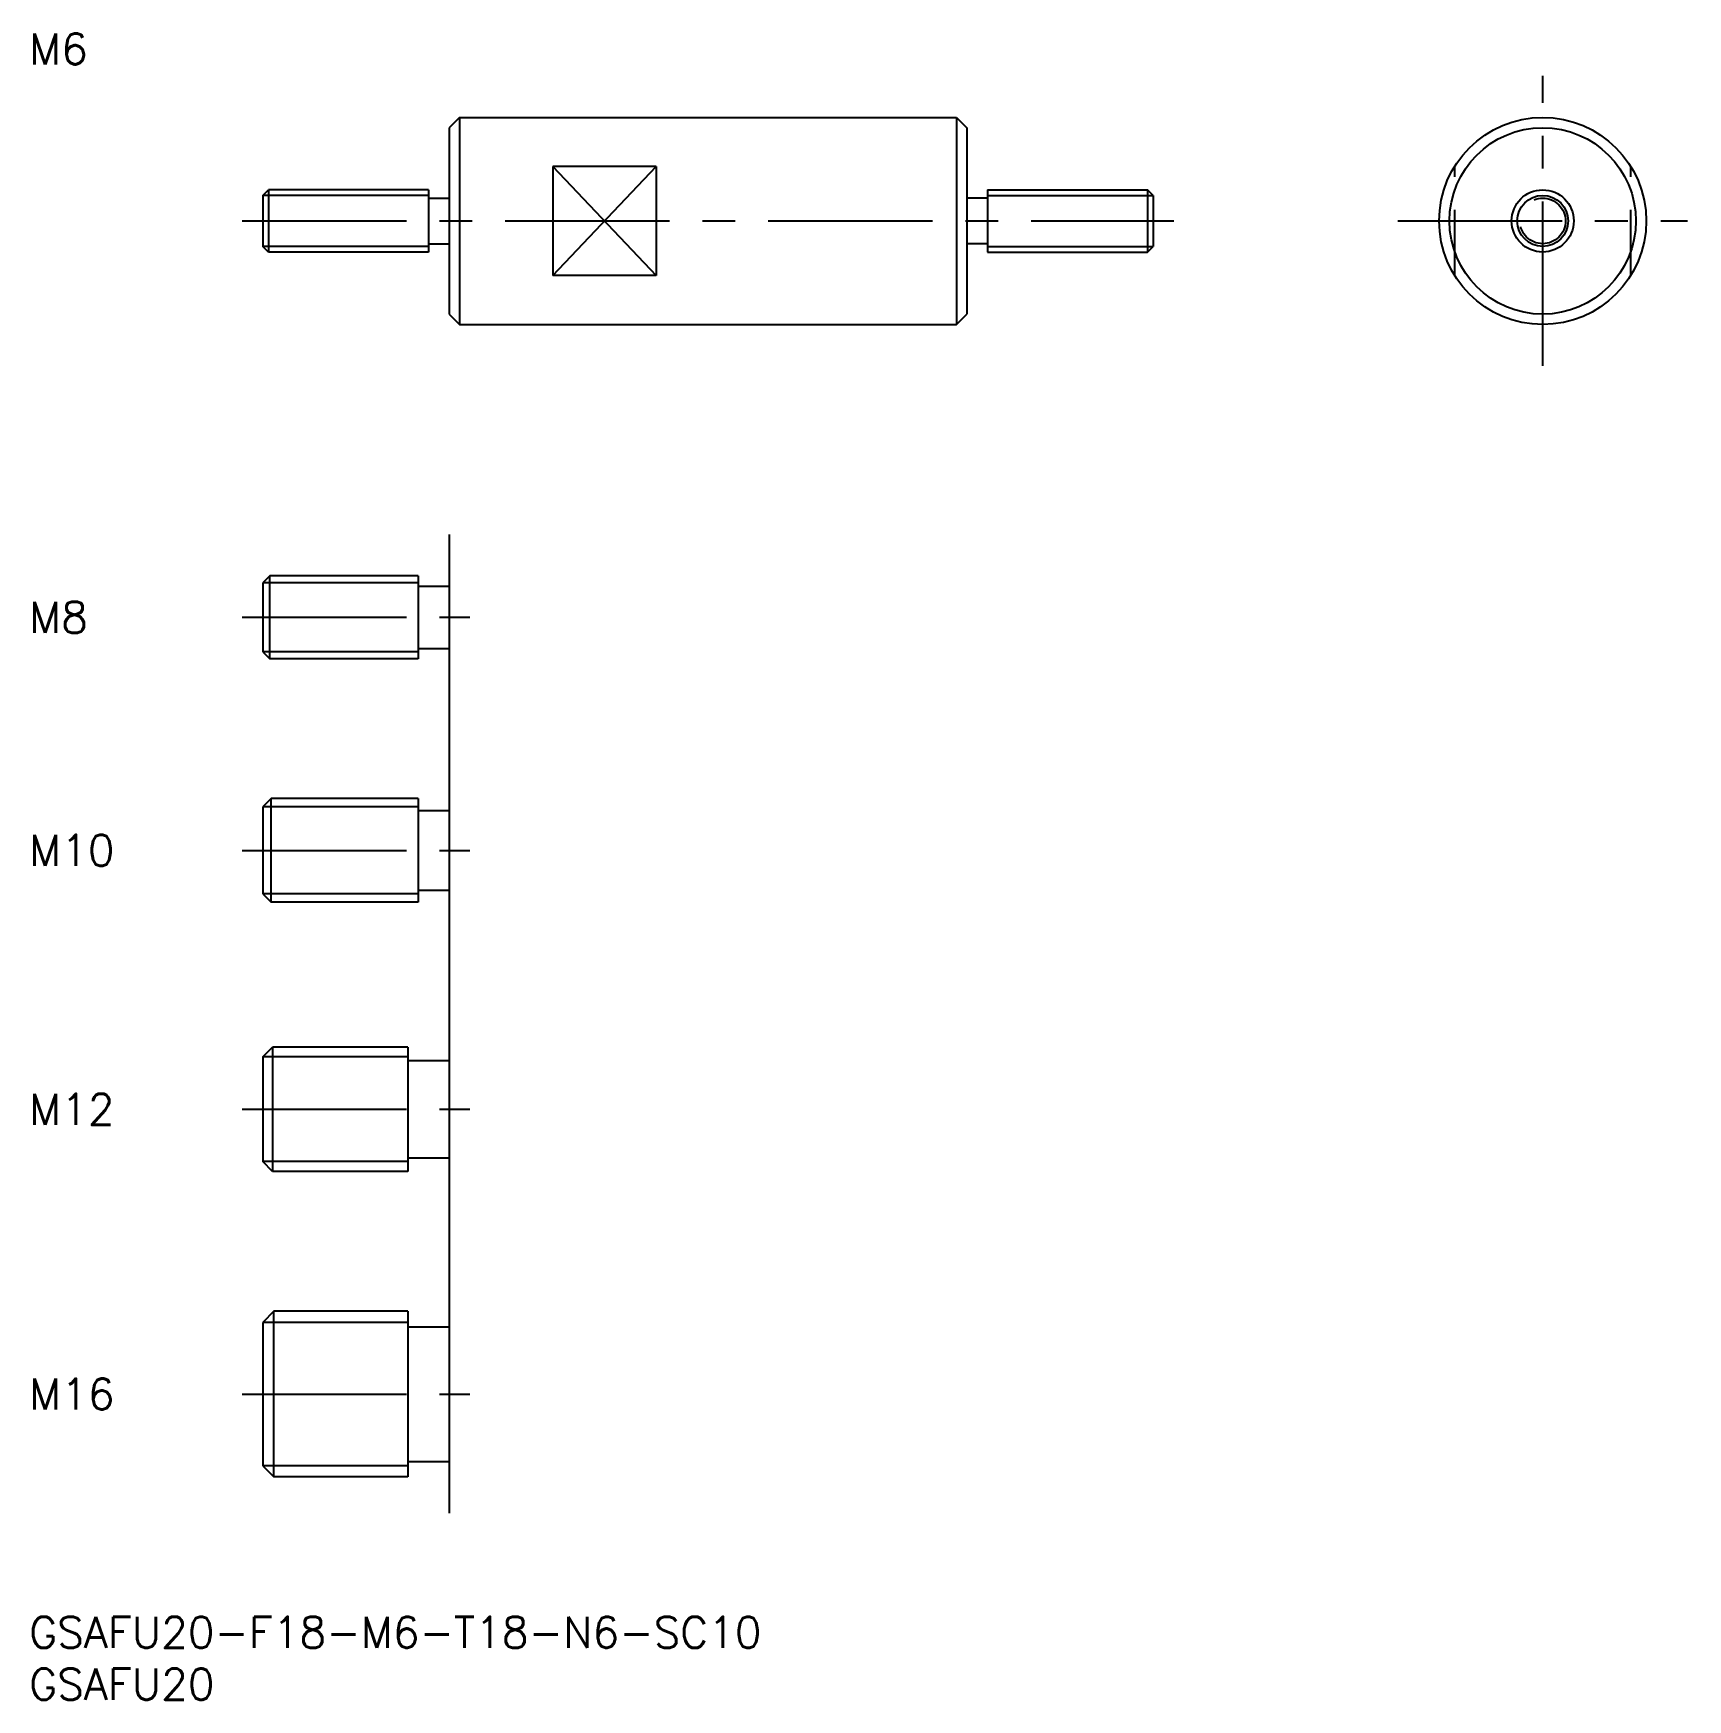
# Model space of a CAD drawing. Extents: x 0 to 160, y -8 to 153.
import ezdxf

# ---------------------------------------------------------------- set-up
doc = ezdxf.new("R2010")
doc.units = 0
doc.header["$LTSCALE"] = 0.5
doc.linetypes.add('CENTER', pattern=[50.8, 31.75, -6.35, 6.35, -6.35])
doc.linetypes.add('DASHED', pattern=[19.05, 12.7, -6.35])
for name, color, linetype in [('MSM_CENTER', 1, 'CENTER'), ('MSM_CONTINUOUS', 7, 'CONTINUOUS'), ('MSM_DASHED', 4, 'DASHED'), ('MSM_NARROW', 5, 'CONTINUOUS'), ('MSM_PART_NUMBER', 7, 'CONTINUOUS')]:
    doc.layers.add(name, color=color, linetype=linetype)
doc.styles.get("Standard").update_dxf_attribs({"font": 'txt.shx', "height": 3, "bigfont": 'bigfont.shx'})

# ---------------------------------------------------------------- blocks, each defined once
blk = doc.blocks.new('*U37')
at = {"layer": 'MSM_PART_NUMBER'}
blk.add_text('GSAFU20-F18-M6-T18-N6-SC10', height=3, dxfattribs=at).set_placement((0, -3))
blk = doc.blocks.new('*U38')
at = {"layer": 'MSM_PART_NUMBER'}
blk.add_text('GSAFU20', height=3, dxfattribs=at).set_placement((0, -8))
blk = doc.blocks.new('*U40')
at = {"layer": 'MSM_PART_NUMBER'}
blk.add_text('M10', height=3, dxfattribs=at).set_placement((0, 72.5))
blk = doc.blocks.new('*U41')
at = {"layer": 'MSM_PART_NUMBER'}
blk.add_text('M12', height=3, dxfattribs=at).set_placement((0, 47.5))
blk = doc.blocks.new('*U42')
at = {"layer": 'MSM_PART_NUMBER'}
blk.add_text('M16', height=3, dxfattribs=at).set_placement((0, 20))
blk = doc.blocks.new('*U43')
at = {"layer": 'MSM_PART_NUMBER'}
blk.add_text('M8', height=3, dxfattribs=at).set_placement((0, 95))
blk = doc.blocks.new('*U44')
at = {"layer": 'MSM_PART_NUMBER'}
blk.add_text('M6', height=3, dxfattribs=at).set_placement((0, 149.88))

msp = doc.modelspace()

# ---------------------------------------------------------------- linework, layer by layer
at = {"layer": 'MSM_CENTER'}
for p, q in [((146.16, 120.77), (146.16, 148.77)), ((20.55, 134.77), (110.55, 134.77)), ((132.16, 134.77), (160.16, 134.77)), ((20.55, 96.5), (42.55, 96.5)), ((20.55, 74), (42.55, 74)), ((20.55, 49), (42.55, 49)), ((20.55, 21.5), (42.55, 21.5))]:
    msp.add_line(p, q, dxfattribs=at)
at = {"layer": 'MSM_CONTINUOUS'}
for p, q in [((41.55, 144.77), (40.55, 143.77)), ((40.55, 143.77), (40.55, 125.77)), ((41.55, 144.77), (89.55, 144.77)), ((41.55, 144.77), (41.55, 124.77)), ((89.55, 144.77), (90.55, 143.77)), ((89.55, 144.77), (89.55, 124.77)), ((90.55, 143.77), (90.55, 125.77)), ((50.55, 140.04), (50.55, 129.5)), ((60.55, 140.04), (50.55, 140.04)), ((60.55, 140.04), (60.55, 129.5)), ((22.55, 137.23), (23.09, 137.77)), ((22.55, 137.23), (22.55, 132.31)), ((23.09, 137.77), (23.09, 131.77)), ((38.55, 137.77), (23.09, 137.77)), ((38.55, 137.77), (38.55, 131.77)), ((38.55, 136.97), (40.55, 136.97)), ((92.55, 136.97), (90.55, 136.97)), ((92.55, 137.77), (92.55, 131.77)), ((92.55, 137.77), (108, 137.77)), ((108, 137.77), (108, 131.77)), ((108.55, 137.23), (108, 137.77)), ((108.55, 137.23), (108.55, 132.31)), ((23.09, 131.77), (22.55, 132.31)), ((38.55, 132.57), (40.55, 132.57)), ((92.55, 132.57), (90.55, 132.57)), ((108, 131.77), (108.55, 132.31)), ((38.55, 131.77), (23.09, 131.77)), ((92.55, 131.77), (108, 131.77)), ((60.55, 129.5), (50.55, 129.5)), ((40.55, 125.77), (41.55, 124.77)), ((89.55, 124.77), (90.55, 125.77)), ((41.55, 124.77), (89.55, 124.77)), ((40.55, 104.5), (40.55, 10)), ((23.22, 100.5), (22.55, 99.82)), ((22.55, 99.82), (22.55, 93.18)), ((23.22, 92.5), (23.22, 100.5)), ((37.55, 100.5), (23.22, 100.5)), ((37.55, 100.5), (37.55, 92.5)), ((37.55, 99.5), (40.55, 99.5)), ((37.55, 93.5), (40.55, 93.5)), ((22.55, 93.18), (23.22, 92.5)), ((37.55, 92.5), (23.22, 92.5)), ((23.36, 79), (22.55, 78.19)), ((37.55, 79), (23.36, 79)), ((23.36, 69), (23.36, 79)), ((37.55, 79), (37.55, 69)), ((22.55, 78.19), (22.55, 69.81)), ((37.55, 77.85), (40.55, 77.85)), ((22.55, 69.81), (23.36, 69)), ((37.55, 70.15), (40.55, 70.15)), ((37.55, 69), (23.36, 69)), ((22.55, 54.05), (23.49, 55)), ((23.49, 55), (23.49, 43)), ((36.55, 55), (23.49, 55)), ((36.55, 55), (36.55, 43)), ((22.55, 54.05), (22.55, 43.95)), ((36.55, 53.7), (40.55, 53.7)), ((23.49, 43), (22.55, 43.95)), ((36.55, 44.3), (40.55, 44.3)), ((36.55, 43), (23.49, 43)), ((23.63, 29.5), (22.55, 28.42)), ((23.63, 13.5), (23.63, 29.5)), ((36.55, 29.5), (23.63, 29.5)), ((36.55, 29.5), (36.55, 13.5)), ((22.55, 28.42), (22.55, 14.58)), ((36.55, 28), (40.55, 28)), ((22.55, 14.58), (23.63, 13.5)), ((36.55, 15), (40.55, 15)), ((36.55, 13.5), (23.63, 13.5))]:
    msp.add_line(p, q, dxfattribs=at)
for radius in [10, 9, 3]:
    msp.add_circle((146.16, 134.77), radius, dxfattribs=at)
at = {"layer": 'MSM_DASHED'}
for p, q in [((137.66, 129.5), (137.66, 140.04)), ((154.66, 129.5), (154.66, 140.04))]:
    msp.add_line(p, q, dxfattribs=at)
msp.add_circle((146.16, 134.77), 2.2, dxfattribs=at)
at = {"layer": 'MSM_NARROW'}
for p, q in [((50.55, 140.04), (60.55, 129.5)), ((50.55, 129.5), (60.55, 140.04)), ((38.55, 137.23), (22.55, 137.23)), ((92.55, 137.23), (108.55, 137.23)), ((38.55, 132.31), (22.55, 132.31)), ((92.55, 132.31), (108.55, 132.31)), ((37.55, 99.82), (22.55, 99.82)), ((37.55, 93.18), (22.55, 93.18)), ((37.55, 78.19), (22.55, 78.19)), ((37.55, 69.81), (22.55, 69.81)), ((36.55, 54.05), (22.55, 54.05)), ((36.55, 43.95), (22.55, 43.95)), ((36.55, 28.42), (22.55, 28.42)), ((36.55, 14.58), (22.55, 14.58))]:
    msp.add_line(p, q, dxfattribs=at)
msp.add_circle((146.16, 134.77), 2.46, dxfattribs=at)

# ---------------------------------------------------------------- block references
at = {"layer": 'MSM_CONTINUOUS'}
for name in ['*U44', '*U43', '*U40', '*U41', '*U42', '*U37', '*U38']:
    msp.add_blockref(name, (0, 0), dxfattribs=at)

doc.saveas('drawing.dxf')
